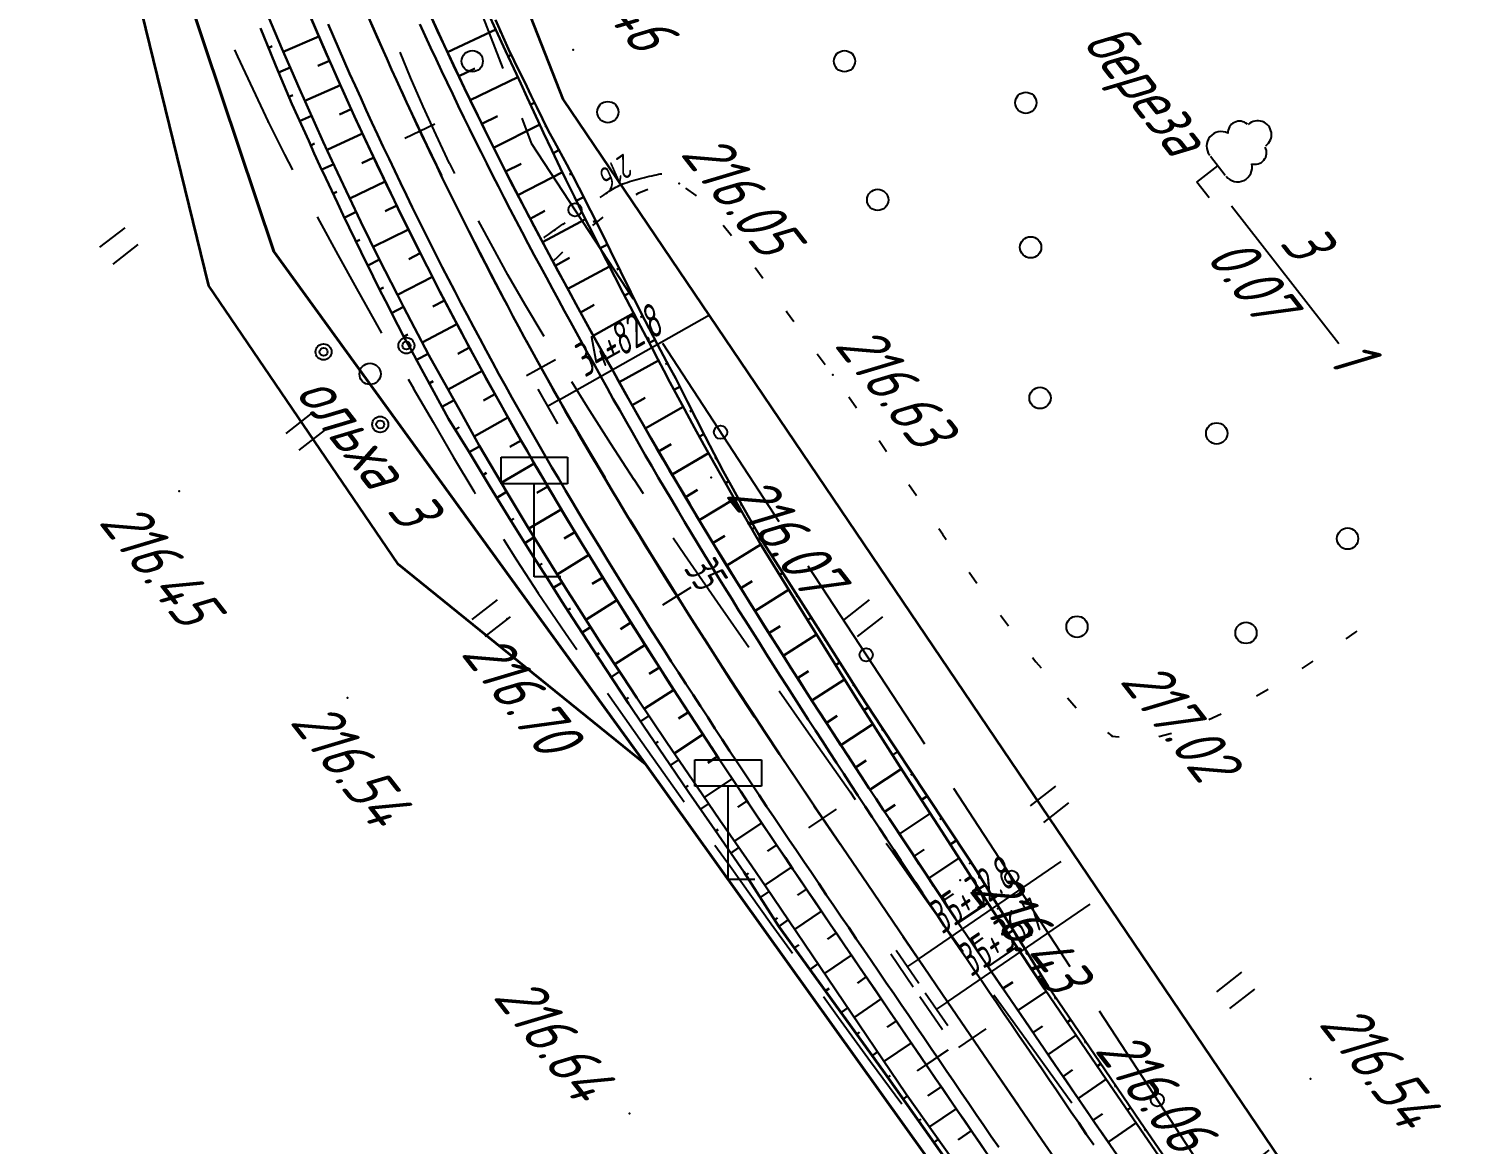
# Model space of a CAD drawing. Header units: millimetres. Extents: x -698 to 8131, y -704 to 4503.
# Drawn here: x 2472.6 to 2580.2, y 3071.4 to 3155.3 of the extents above; entities that cross this region are included whole.
import ezdxf

# ---------------------------------------------------------------- set-up
doc = ezdxf.new("R2010")
doc.units = ezdxf.units.MM
for name, pattern in [('CONTI', [0]), ('DASHED', [0.75, 0.5, -0.25]), ('STROT', [1.7, 0.5, -1.2])]:
    doc.linetypes.add(name, pattern=pattern)
for name, color, linetype, lineweight in [('10', 1, 'Continuous', 35), ('КОПИЯ_ОСЬ_13_ОТКОСЫ', 7, 'Continuous', 30), ('ОСЬ_ВЕРХ_ПОКРЫТИЯ_ГРАНИЦЫ_ПОЛОС', 7, 'Continuous', 30), ('ОСЬ_ВЕРХ_ПОКРЫТИЯ_ОСЬ', 1, 'Continuous', 30)]:
    doc.layers.add(name, color=color, linetype=linetype, lineweight=lineweight)
for name, color, linetype in [('_Ростелеком', 6, 'Continuous'), ('GOR_BDEFAULT', 212, 'CONTI'), ('NAD_MDEFAULT', 7, 'CONTI'), ('PI_OTDEFAULT', 172, 'CONTI'), ('PI_TTDEFAULT', 5, 'CONTI'), ('PLN_O', 7, 'CONTI'), ('SIT_LDEFAULT', 7, 'CONTI'), ('USLZNDEFAULT', 7, 'CONTI'), ('ZAPSKDEFAULT', 7, 'CONTI'), ('ОСЬ_ВЕРХ_ПОКРЫТИЯ_ПИКЕТЫ', 1, 'Continuous'), ('ОСЬ_ВЕРХ_ПОКРЫТИЯ_РАЗБИВКА_КРИВ', 1, 'Continuous'), ('разметка', 7, 'Continuous')]:
    doc.layers.add(name, color=color, linetype=linetype)
doc.styles.add('eskd', font='isocpeui.ttf', dxfattribs={"width": 1.2})
doc.styles.add('SHRFT', font='isocpeui.ttf', dxfattribs={"width": 3.5})
doc.styles.get("Standard").update_dxf_attribs({"font": 'isocpeui.ttf'})
doc.styles.add('STYLE1', font='isocpeui.ttf', dxfattribs={"width": 0.9})
doc.linetypes.add('кабель_связи_проект.', pattern='A,10,-1,["/",STYLE1,S=3,R=0,X=0,Y=-1.5],-4.1', length=15.1)

# ---------------------------------------------------------------- blocks, each defined once
blk = doc.blocks.new('BL_2011')
at = {"color": 0}
for p, q in [((0, 0), (0, 2.4)), ((1.6, 0), (1.6, 2.4))]:
    blk.add_line(p, q, dxfattribs=at)
blk = doc.blocks.new('BL_2002')
at = {"color": 0}
blk.add_circle((0, 0), 0.8, dxfattribs=at)
blk = doc.blocks.new('BL_4017')
at = {"color": 0}
for p, q in [((0, 1), (0, 5)), ((2, 5), (0, 4)), ((0, 4), (2, 3))]:
    blk.add_line(p, q, dxfattribs=at)
blk.add_circle((0, 0), 1, dxfattribs=at)
blk = doc.blocks.new('BL_2009')
at = {"color": 0}
for centre, radius in [((0, 3.46), 0.6), ((0, 3.46), 0.3), ((0, 0), 0.8), ((-3.46, -1.74), 0.6), ((-3.46, -1.74), 0.3), ((3.46, -1.74), 0.6), ((3.46, -1.74), 0.3)]:
    blk.add_circle(centre, radius, dxfattribs=at)
blk = doc.blocks.new('BL_104')
at = {"color": 0}
for p, q in [((-0.9, 2), (0.9, 2)), ((0, 0), (0, 2)), ((1.5, 0), (0, 0))]:
    blk.add_line(p, q, dxfattribs=at)
for centre, radius, start, end in [((0, 5.8), 1.04, 358, 185), ((-0.94, 4.8), 0.88, 100, 235), ((0.94, 4.8), 0.88, 305, 80), ((-1, 3.1), 1.1, 115, 270), ((1, 3.1), 1.1, 270, 65)]:
    blk.add_arc(centre, radius, start, end, dxfattribs=at)
blk = doc.blocks.new('BL_13')
at = {"color": 0}
for p, q in [((-2.5, 7), (-2.5, 9)), ((-2.5, 9), (2.5, 9)), ((2.5, 9), (2.5, 7)), ((0, 7), (-2.5, 7)), ((0, 0), (0, 7)), ((2.5, 7), (0, 7)), ((2, 0), (0, 0))]:
    blk.add_line(p, q, dxfattribs=at)

msp = doc.modelspace()

# ---------------------------------------------------------------- linework, layer by layer
at = {"layer": '10'}
for points in [[(2141.8, 3408.07), (2216.55, 3392.8), (2263.27, 3383.66), (2327.33, 3370.89), (2327.94, 3376.59), (2354.99, 3366.48), (2380.91, 3351.07), (2408.59, 3327.21), (2444.31, 3286.75), (2473.71, 3241.11), (2495.67, 3193.46), (2512.75, 3149.97), (2512.75, 3149.97), (2597.5, 3024.69), (2712.63, 2889.22), (2781.31, 2835.2), (2837.99, 2782.75), (2867.96, 2764.36), (2948.25, 2701.49), (2981.85, 2680.24), (3061.58, 2646.56), (3212.79, 2609.87)], [(2700.54, 2872.25), (2645.98, 2933.87), (2603.84, 2982.23), (2584.73, 3006.65), (2575.9, 3017.94), (2574.84, 3019.51), (2545.45, 3062.98), (2518.98, 3099.94), (2500.35, 3115), (2486.13, 3135.93), (2472.17, 3192.89), (2452.9, 3232.37), (2449.49, 3239.37), (2421.5, 3277.62), (2391.93, 3307.41), (2338.39, 3338.18), (2299.07, 3355.29), (2224.74, 3370.8), (2162.78, 3383.77), (2086.08, 3399.1)]]:
    msp.add_lwpolyline(points, dxfattribs=at)
at = {"layer": '_Ростелеком', "linetype": 'кабель_связи_проект.', "lineweight": 40, "ltscale": 0.25}
msp.add_lwpolyline([(2116.88, 3393.62), (2299.36, 3355.85), (2338.77, 3338.66), (2391.92, 3307.42), (2421.5, 3277.62), (2449.49, 3239.37), (2449.49, 3239.37), (2459.48, 3220.23), (2472.62, 3193.32), (2491.02, 3138.52), (2518.98, 3099.94), (2545.45, 3062.98), (2564.44, 3034.9), (2576.39, 3018.52), (2615.36, 2969.79), (2659.47, 2919.35), (2688.57, 2886.45), (2711.71, 2861.19)], dxfattribs=at)
at = {"layer": 'GOR_BDEFAULT', "color": 212, "elevation": 216, "flags": 128}
for points in [[(2515.56, 3142.57), (2515.71, 3142.68), (2515.85, 3142.78), (2515.98, 3142.87), (2516.11, 3142.96), (2516.24, 3143.05), (2516.36, 3143.13), (2516.49, 3143.2), (2516.61, 3143.28), (2516.74, 3143.35), (2516.86, 3143.41), (2516.99, 3143.48), (2517.13, 3143.54), (2517.27, 3143.6), (2517.42, 3143.65), (2517.58, 3143.71), (2517.75, 3143.77), (2517.93, 3143.82), (2518.11, 3143.88), (2518.3, 3143.93), (2518.49, 3143.98), (2518.68, 3144.03), (2518.88, 3144.08), (2519.07, 3144.12), (2519.25, 3144.17), (2519.43, 3144.21), (2519.61, 3144.25), (2519.77, 3144.28), (2519.93, 3144.32), (2520.07, 3144.35), (2520.2, 3144.37)], [(2511.32, 3139.56), (2511.37, 3139.6), (2511.44, 3139.64), (2511.51, 3139.69), (2511.58, 3139.74), (2511.67, 3139.8), (2511.76, 3139.87), (2511.86, 3139.94), (2511.96, 3140.01), (2512.08, 3140.09), (2512.2, 3140.18), (2512.33, 3140.27), (2512.46, 3140.36), (2512.6, 3140.46), (2512.75, 3140.57), (2512.91, 3140.68)]]:
    msp.add_lwpolyline(points, dxfattribs=at)
at = {"layer": 'NAD_MDEFAULT', "color": 0}
msp.add_line((2563.03, 3141.95), (2571.11, 3131.6), dxfattribs=at)
at = {"layer": 'PI_TTDEFAULT', "color": 5}
for p in [(2513.52, 3153.69, 215.46), (2490.59, 3148.27, 216.98), (2521.49, 3143.62, 216.05), (2533.06, 3129.23, 216.63), (2523.91, 3121.52, 216.07), (2483.89, 3120.48, 216.45), (2508.56, 3110.9, 216.7), (2496.56, 3104.95, 216.54), (2554.03, 3102.08, 217.02), (2542.63, 3091.22, 216.43), (2568.99, 3076.3, 216.54), (2517.77, 3073.69, 216.64)]:
    msp.add_point(p, dxfattribs=at)
at = {"layer": 'PLN_O'}
for p, q in [((2502.5, 3167.21), (2508.23, 3152.27)), ((2509.65, 3148.54), (2510.37, 3146.67)), ((2510.37, 3146.67), (2518.04, 3134.95)), ((2520.23, 3131.61), (2528.99, 3118.22)), ((2531.18, 3114.87), (2539.94, 3101.48)), ((2542.13, 3098.14), (2550.89, 3084.75)), ((2553.08, 3081.4), (2561.84, 3068.01))]:
    msp.add_line(p, q, dxfattribs=at)
for centre in [(2513.66, 3141.65), (2524.61, 3124.92), (2535.56, 3108.18), (2546.51, 3091.45), (2557.46, 3074.71)]:
    msp.add_circle(centre, 0.5, dxfattribs=at)
at = {"layer": 'SIT_LDEFAULT', "color": 7}
for p, q in [((2488.05, 3153.68), (2488.27, 3153.18)), ((2488.28, 3153.18), (2489.42, 3150.72)), ((2501.29, 3151.6), (2500.51, 3153.51)), ((2502.24, 3149.43), (2501.29, 3151.6)), ((2489.42, 3150.72), (2490.59, 3148.27)), ((2503.21, 3147.28), (2502.24, 3149.43)), ((2490.59, 3148.27), (2491.82, 3145.81)), ((2504.23, 3145.14), (2503.21, 3147.28)), ((2491.82, 3145.81), (2492.41, 3144.67)), ((2504.61, 3144.39), (2504.24, 3145.14)), ((2518.25, 3142.8), (2518.46, 3142.93)), ((2518.46, 3142.93), (2519.15, 3143.21)), ((2521.97, 3143.29), (2522.76, 3142.74)), ((2522.76, 3142.74), (2522.78, 3142.71)), ((2494.27, 3141.13), (2494.45, 3140.79)), ((2494.44, 3140.79), (2495.82, 3138.26)), ((2507.47, 3138.83), (2506.4, 3140.81)), ((2514.99, 3140.48), (2515.78, 3141.1)), ((2524.8, 3140.49), (2525.42, 3139.71)), ((2495.82, 3138.26), (2497.22, 3135.73)), ((2508.61, 3136.76), (2507.47, 3138.83)), ((2512.03, 3137.79), (2512.42, 3138.17)), ((2512.42, 3138.17), (2512.75, 3138.49)), ((2527.21, 3137.31), (2527.74, 3136.59)), ((2509.88, 3134.56), (2508.61, 3136.76)), ((2527.74, 3136.59), (2527.8, 3136.5)), ((2497.22, 3135.73), (2498.64, 3133.22)), ((2511.33, 3132.12), (2509.88, 3134.56)), ((2529.54, 3134.05), (2529.57, 3134.01)), ((2529.57, 3134.01), (2530.12, 3133.24)), ((2498.63, 3133.22), (2499.11, 3132.38)), ((2531.88, 3130.81), (2532.48, 3130.01)), ((2501.11, 3128.92), (2501.51, 3128.23)), ((2514.61, 3126.8), (2513.42, 3128.71)), ((2501.5, 3128.23), (2502.98, 3125.67)), ((2534.25, 3127.58), (2534.83, 3126.77)), ((2516.35, 3124.06), (2514.61, 3126.8)), ((2502.98, 3125.67), (2504.49, 3123.08)), ((2536.53, 3124.3), (2537.09, 3123.47)), ((2504.49, 3123.08), (2506.05, 3120.48)), ((2518.1, 3121.35), (2516.35, 3124.06)), ((2518.82, 3120.29), (2518.11, 3121.36)), ((2538.78, 3120.99), (2539.34, 3120.16)), ((2506.05, 3120.48), (2506.16, 3120.29)), ((2541.03, 3117.69), (2541.32, 3117.26)), ((2508.28, 3116.89), (2509.26, 3115.33)), ((2521.89, 3115.71), (2521.04, 3116.96)), ((2541.31, 3117.26), (2541.59, 3116.86)), ((2524.61, 3111.78), (2521.89, 3115.71)), ((2509.25, 3115.33), (2510.9, 3112.81)), ((2543.32, 3114.4), (2543.89, 3113.58)), ((2510.9, 3112.81), (2512.95, 3109.81)), ((2526.73, 3108.73), (2524.61, 3111.78)), ((2545.66, 3111.16), (2546.26, 3110.36)), ((2512.95, 3109.81), (2513.81, 3108.57)), ((2571.67, 3109.39), (2572.34, 3109.85)), ((2572.33, 3109.86), (2572.48, 3109.97)), ((2548.08, 3107.98), (2548.33, 3107.65)), ((2548.33, 3107.65), (2548.72, 3107.21)), ((2568.35, 3107.15), (2569.19, 3107.7)), ((2516.1, 3105.29), (2518.72, 3101.58)), ((2531.04, 3102.55), (2529.01, 3105.45)), ((2550.7, 3104.95), (2551.36, 3104.2)), ((2564.92, 3105.1), (2565.79, 3105.6)), ((2561.34, 3103.32), (2562.25, 3103.74)), ((2518.72, 3101.58), (2521.88, 3097.12)), ((2534.36, 3097.85), (2531.05, 3102.55)), ((2553.71, 3102.34), (2554.03, 3102.09)), ((2554.03, 3102.07), (2554.6, 3102.01)), ((2557.57, 3102.04), (2558.53, 3102.3)), ((2534.77, 3097.28), (2534.37, 3097.85)), ((2537.41, 3093.51), (2537.07, 3094)), ((2524.19, 3093.87), (2525.32, 3092.29)), ((2540.01, 3089.83), (2537.41, 3093.51)), ((2525.32, 3092.29), (2528.41, 3087.96)), ((2542.31, 3086.59), (2540.01, 3089.83)), ((2528.41, 3087.96), (2530.01, 3085.73)), ((2542.85, 3085.84), (2542.31, 3086.59)), ((2532.34, 3082.48), (2533.48, 3080.9)), ((2546.94, 3080.12), (2545.17, 3082.58)), ((2533.48, 3080.9), (2535.89, 3077.59)), ((2549.27, 3076.9), (2546.94, 3080.12)), ((2535.89, 3077.59), (2538.24, 3074.4)), ((2551.02, 3074.47), (2549.27, 3076.9))]:
    msp.add_line(p, q, dxfattribs=at)
at = {"layer": 'КОПИЯ_ОСЬ_13_ОТКОСЫ'}
for p, q in [((2529, 3087.76), (2529.69, 3088.26)), ((2530.17, 3086.14), (2530.49, 3086.37)), ((2531.34, 3084.52), (2531.93, 3084.94)), ((2532.51, 3082.9), (2532.78, 3083.09)), ((2533.68, 3081.27), (2534.18, 3081.63)), ((2534.85, 3079.65), (2535.07, 3079.81)), ((2536.02, 3078.03), (2536.42, 3078.32)), ((2540.08, 3077.34), (2541.74, 3078.47)), ((2537.19, 3076.4), (2537.37, 3076.53)), ((2541.21, 3075.69), (2540.19, 3075)), ((2538.34, 3074.77), (2538.67, 3075)), ((2542.34, 3074.04), (2540.33, 3072.67)), ((2539.5, 3073.14), (2539.66, 3073.26)), ((2540.66, 3071.51), (2540.99, 3071.74)), ((2543.47, 3072.39), (2542.48, 3071.71))]:
    msp.add_line(p, q, dxfattribs=at)
for points in [[(2489.64, 3158.5), (2491.62, 3153.78), (2492.43, 3151.91), (2492.84, 3150.97), (2494.09, 3148.17), (2494.73, 3146.77), (2495.37, 3145.37), (2495.8, 3144.45), (2496.68, 3142.6), (2497.56, 3140.75), (2498.24, 3139.37), (2498.91, 3138), (2500.3, 3135.26), (2500.77, 3134.35), (2502.67, 3130.72), (2505.07, 3126.44), (2506.46, 3123.93), (2508.53, 3120.41), (2509.05, 3119.53), (2510.11, 3117.79), (2510.64, 3116.92), (2513.07, 3113.03), (2513.61, 3112.17), (2514.98, 3110.03), (2515.64, 3109.01), (2517.2, 3106.63), (2518.32, 3104.94), (2520.57, 3101.59), (2522.84, 3098.24), (2524.56, 3095.75), (2526.97, 3092.28), (2527.98, 3090.78), (2538.57, 3075.14), (2538.57, 3075.14), (2544.12, 3067.33)], [(2506.41, 3158.04), (2508.43, 3153.62), (2509.25, 3151.86), (2509.59, 3151.16), (2510.07, 3150.1), (2510.89, 3148.33), (2511.3, 3147.45), (2511.92, 3146.13), (2512.55, 3144.82), (2512.97, 3143.94), (2513.61, 3142.63), (2514.26, 3141.32), (2514.7, 3140.45), (2515.58, 3138.72), (2516.02, 3137.85), (2517.29, 3135.37), (2518.58, 3132.89), (2519.01, 3132.09), (2519.44, 3131.29), (2519.88, 3130.42), (2520.33, 3129.56), (2520.79, 3128.69), (2521.71, 3126.98), (2522.65, 3125.26), (2523.36, 3123.97), (2524.56, 3121.84), (2525.77, 3119.7), (2527.58, 3116.55), (2531.17, 3110.76), (2534.78, 3104.97), (2536.11, 3102.88), (2538.09, 3099.79), (2541.49, 3094.51), (2545.02, 3089.06), (2547.16, 3085.8), (2548.98, 3083.05), (2553.27, 3076.77), (2555.95, 3072.85), (2558.11, 3069.73)], [(2506.41, 3158.04), (2508.43, 3153.62), (2509.25, 3151.86), (2509.59, 3151.16), (2510.07, 3150.1), (2510.89, 3148.33), (2511.3, 3147.45), (2511.92, 3146.13), (2512.55, 3144.82), (2512.97, 3143.94), (2513.61, 3142.63), (2514.26, 3141.32), (2514.7, 3140.45), (2515.58, 3138.72), (2516.02, 3137.85), (2517.29, 3135.37), (2518.58, 3132.89), (2519.01, 3132.09), (2519.44, 3131.29), (2519.88, 3130.42), (2520.33, 3129.56), (2520.79, 3128.69), (2521.71, 3126.98), (2522.65, 3125.26), (2523.36, 3123.97), (2524.56, 3121.84), (2525.77, 3119.7), (2527.58, 3116.55), (2531.17, 3110.76), (2534.78, 3104.97), (2536.11, 3102.88), (2538.09, 3099.79), (2541.49, 3094.51), (2545.02, 3089.06), (2547.16, 3085.8), (2548.98, 3083.05), (2553.27, 3076.77), (2555.95, 3072.85), (2558.11, 3069.73)], [(2493.23, 3157.44), (2494.19, 3155.18), (2495.17, 3152.93), (2496.17, 3150.68), (2497.18, 3148.45), (2498.22, 3146.22), (2499.27, 3144), (2500.34, 3141.79), (2501.43, 3139.58), (2502.53, 3137.39), (2503.65, 3135.21), (2504.8, 3133.03), (2505.95, 3130.86), (2507.13, 3128.71), (2508.32, 3126.56), (2509.53, 3124.42), (2510.76, 3122.3), (2512.3, 3119.68), (2513.86, 3117.08), (2516.77, 3112.34), (2520.01, 3107.23), (2521.37, 3105.12), (2522.75, 3103.01), (2524.41, 3100.49), (2526.35, 3097.56), (2528.59, 3094.22), (2531.68, 3089.66), (2540.08, 3077.34)], [(2502.36, 3157.22), (2503.33, 3155.09), (2504.32, 3152.97), (2505.32, 3150.85), (2506.34, 3148.74), (2507.38, 3146.64), (2508.43, 3144.55), (2509.5, 3142.47), (2510.59, 3140.39), (2511.69, 3138.33), (2512.39, 3137.03), (2512.87, 3136.17), (2514.05, 3133.97), (2515.25, 3131.79), (2516.47, 3129.61), (2517.91, 3127.03), (2519.38, 3124.46), (2521.87, 3120.2), (2524.94, 3115.11), (2528.61, 3109.23), (2529.95, 3107.13), (2531.56, 3104.62), (2533.45, 3101.7), (2535.74, 3098.2), (2537.28, 3095.87), (2542.25, 3088.38), (2542.8, 3087.55), (2550.08, 3076.89), (2553.31, 3072.18), (2555.47, 3069.06)], [(2490, 3155.32), (2490.78, 3153.42), (2491.17, 3152.47), (2491.57, 3151.53), (2491.96, 3150.58), (2492.36, 3149.63), (2493.63, 3146.83), (2494.05, 3145.89), (2494.48, 3144.96), (2494.91, 3144.03), (2495.79, 3142.17), (2496.22, 3141.24), (2496.67, 3140.32), (2497.12, 3139.39), (2497.57, 3138.47), (2498.48, 3136.63), (2498.93, 3135.71), (2499.4, 3134.8), (2500.34, 3132.97), (2500.82, 3132.06), (2501.3, 3131.16), (2501.79, 3130.26), (2504.14, 3125.92), (2505.67, 3123.48), (2507.25, 3120.85), (2508.86, 3118.24), (2510.49, 3115.63), (2511.59, 3113.91), (2512.68, 3112.19), (2513.5, 3110.91), (2515, 3108.6), (2516, 3107.07), (2517.68, 3104.53), (2518.81, 3102.85), (2520.79, 3099.92), (2522.22, 3097.83), (2523.94, 3095.34), (2526.35, 3091.87), (2527.33, 3090.34), (2529, 3087.76)], [(2507.68, 3155.95), (2508.67, 3153.73), (2509.09, 3152.85), (2509.52, 3151.98), (2509.87, 3151.29), (2510.36, 3150.23), (2510.78, 3149.36), (2511.65, 3147.62), (2512.11, 3146.77), (2513.04, 3145.06), (2513.5, 3144.2), (2513.95, 3143.34), (2515.7, 3139.88), (2516.34, 3138.57), (2518.6, 3133.94), (2519.87, 3131.53), (2520.31, 3130.67), (2520.78, 3129.82), (2521.24, 3128.96), (2522.11, 3127.21), (2523.45, 3124.59), (2524.81, 3121.99), (2525.52, 3120.7), (2526.24, 3119.42), (2527.79, 3116.68), (2528.75, 3115.19), (2531.41, 3111.04), (2535.12, 3105.2), (2536.75, 3102.71), (2540.03, 3097.74), (2543.34, 3092.76), (2543.89, 3091.92), (2545.45, 3089.36), (2547.52, 3086.04), (2549.26, 3083.24), (2553.53, 3076.95), (2556.2, 3073.02), (2558.35, 3069.89)], [(2494.4, 3154.69), (2491.72, 3153.54)], [(2504.06, 3153.52), (2507.7, 3155.22)], [(2508.04, 3155.12), (2507.95, 3155.08)], [(2490.61, 3153.84), (2490.88, 3153.95)], [(2508.87, 3153.31), (2508.63, 3153.19)], [(2491.37, 3151.99), (2492.23, 3152.36)], [(2495.2, 3152.86), (2494.31, 3152.47)], [(2504.91, 3151.71), (2506.12, 3152.29)], [(2496.01, 3151.03), (2493.35, 3149.84)], [(2505.77, 3149.91), (2509.36, 3151.64)], [(2509.76, 3151.51), (2509.68, 3151.47)], [(2492.14, 3150.15), (2492.43, 3150.27)], [(2496.83, 3149.21), (2495.95, 3148.81)], [(2510.61, 3149.7), (2510.32, 3149.57)], [(2492.95, 3148.32), (2493.85, 3148.72)], [(2506.65, 3148.11), (2507.84, 3148.7)], [(2507.54, 3146.32), (2511.02, 3148.06)], [(2511.5, 3147.91), (2511.41, 3147.86)], [(2497.67, 3147.39), (2495.01, 3146.16)], [(2493.78, 3146.5), (2494.07, 3146.63)], [(2512.45, 3146.15), (2512.02, 3145.92)], [(2494.61, 3144.68), (2495.51, 3145.09)], [(2498.52, 3145.58), (2497.63, 3145.17)], [(2508.44, 3144.53), (2509.6, 3145.12)], [(2499.38, 3143.78), (2496.72, 3142.5)], [(2509.35, 3142.76), (2512.71, 3144.49)], [(2513.4, 3144.39), (2513.25, 3144.31)], [(2495.46, 3142.87), (2495.75, 3143.01)], [(2514.31, 3142.61), (2513.76, 3142.33)], [(2496.31, 3141.06), (2497.21, 3141.49)], [(2500.25, 3141.98), (2499.37, 3141.55)], [(2510.28, 3140.98), (2511.39, 3141.57)], [(2511.21, 3139.21), (2514.45, 3140.94)], [(2515.22, 3140.83), (2515.03, 3140.74)], [(2497.19, 3139.26), (2497.48, 3139.4)], [(2501.13, 3140.18), (2498.48, 3138.87)], [(2502.02, 3138.39), (2501.15, 3137.95)], [(2516.11, 3139.04), (2515.55, 3138.77)], [(2498.07, 3137.46), (2498.96, 3137.91)], [(2512.16, 3137.45), (2513.24, 3138.04)], [(2513.12, 3135.7), (2516.26, 3137.38)], [(2516.99, 3137.24), (2516.8, 3137.15)], [(2502.93, 3136.61), (2500.3, 3135.26)], [(2498.95, 3135.67), (2499.25, 3135.82)], [(2517.87, 3135.45), (2517.38, 3135.2)], [(2499.87, 3133.89), (2500.76, 3134.35)], [(2503.85, 3134.83), (2502.97, 3134.38)], [(2514.07, 3133.94), (2515.11, 3134.51)], [(2515.03, 3132.18), (2518.07, 3133.87)], [(2504.78, 3133.06), (2502.17, 3131.68)], [(2518.76, 3133.65), (2518.59, 3133.57)], [(2500.79, 3132.12), (2501.08, 3132.27)], [(2519.68, 3131.88), (2519.24, 3131.65)], [(2501.74, 3130.36), (2502.61, 3130.83)], [(2505.72, 3131.3), (2504.85, 3130.83)], [(2516.01, 3130.44), (2517.02, 3131.01)], [(2506.67, 3129.54), (2504.12, 3128.14)], [(2516.98, 3128.69), (2519.93, 3130.33)], [(2520.62, 3130.11), (2520.47, 3130.03)], [(2502.69, 3128.6), (2502.98, 3128.76)], [(2503.65, 3126.84), (2504.57, 3127.34)], [(2507.64, 3127.79), (2506.79, 3127.32)], [(2517.96, 3126.95), (2518.94, 3127.5)], [(2521.55, 3128.34), (2521.1, 3128.12)], [(2518.95, 3125.21), (2521.79, 3126.83)], [(2522.44, 3126.56), (2522.3, 3126.48)], [(2504.65, 3125.11), (2504.95, 3125.3)], [(2508.61, 3126.04), (2506.08, 3124.61)], [(2509.6, 3124.3), (2508.76, 3123.82)], [(2523.36, 3124.78), (2523.02, 3124.6)], [(2505.71, 3123.42), (2506.49, 3123.88)], [(2519.95, 3123.48), (2520.89, 3124.03)], [(2520.96, 3121.75), (2523.71, 3123.36)], [(2510.6, 3122.57), (2508.11, 3121.12)], [(2524.28, 3123), (2524.17, 3122.94)], [(2506.74, 3121.7), (2507, 3121.86)], [(2525.23, 3121.24), (2524.97, 3121.1)], [(2507.78, 3119.99), (2508.51, 3120.44)], [(2511.61, 3120.84), (2510.78, 3120.36)], [(2521.97, 3120.03), (2522.88, 3120.58)], [(2523.01, 3118.31), (2525.65, 3119.91)], [(2512.63, 3119.12), (2510.19, 3117.67)], [(2526.2, 3119.49), (2526.11, 3119.44)], [(2508.83, 3118.29), (2509.07, 3118.44)], [(2527.18, 3117.75), (2526.96, 3117.63)], [(2509.89, 3116.59), (2510.58, 3117.03)], [(2513.66, 3117.41), (2512.85, 3116.92)], [(2524.04, 3116.6), (2524.92, 3117.14)], [(2514.7, 3115.7), (2512.32, 3114.23)], [(2525.08, 3114.89), (2527.63, 3116.48)], [(2528.2, 3116.03), (2528.13, 3115.99)], [(2510.96, 3114.9), (2511.19, 3115.05)], [(2512.03, 3113.22), (2512.69, 3113.63)], [(2515.75, 3114), (2514.95, 3113.51)], [(2526.14, 3113.2), (2526.99, 3113.73)], [(2529.29, 3114.35), (2529.04, 3114.19)], [(2516.8, 3112.29), (2514.48, 3110.82)], [(2527.2, 3111.5), (2529.73, 3113.08)], [(2530.37, 3112.67), (2530.28, 3112.62)], [(2513.1, 3111.53), (2513.32, 3111.67)], [(2514.19, 3109.85), (2514.83, 3110.27)], [(2517.87, 3110.61), (2517.09, 3110.11)], [(2528.25, 3109.8), (2529.1, 3110.33)], [(2531.45, 3110.98), (2531.15, 3110.79)], [(2529.32, 3108.11), (2531.83, 3109.7)], [(2532.52, 3109.3), (2532.42, 3109.23)], [(2515.28, 3108.17), (2515.49, 3108.31)], [(2518.94, 3108.92), (2516.65, 3107.47)], [(2516.38, 3106.5), (2517.01, 3106.92)], [(2520.01, 3107.23), (2519.25, 3106.74)], [(2530.4, 3106.43), (2531.23, 3106.96)], [(2533.59, 3107.61), (2533.26, 3107.4)], [(2531.48, 3104.74), (2533.94, 3106.32)], [(2534.66, 3105.92), (2534.55, 3105.85)], [(2517.48, 3104.83), (2517.69, 3104.97)], [(2521.09, 3105.55), (2518.87, 3104.11)], [(2522.19, 3103.87), (2521.45, 3103.39)], [(2535.75, 3104.24), (2535.39, 3104.01)], [(2518.59, 3103.17), (2519.22, 3103.59)], [(2532.57, 3103.06), (2533.38, 3103.59)], [(2533.66, 3101.39), (2536.06, 3102.96)], [(2519.71, 3101.51), (2519.92, 3101.65)], [(2523.28, 3102.2), (2521.12, 3100.77)], [(2536.84, 3102.57), (2536.73, 3102.49)], [(2524.38, 3100.53), (2523.66, 3100.05)], [(2537.95, 3100.9), (2537.55, 3100.63)], [(2520.83, 3099.86), (2521.45, 3100.28)], [(2534.75, 3099.71), (2535.55, 3100.24)], [(2535.85, 3098.04), (2538.21, 3099.6)], [(2521.96, 3098.2), (2522.17, 3098.35)], [(2525.49, 3098.86), (2523.38, 3097.46)], [(2539.05, 3099.23), (2538.92, 3099.14)], [(2540.15, 3097.56), (2539.71, 3097.27)], [(2523.09, 3096.56), (2523.71, 3096.98)], [(2526.6, 3097.2), (2525.9, 3096.73)], [(2536.95, 3096.37), (2537.74, 3096.89)], [(2538.05, 3094.7), (2540.37, 3096.24)], [(2524.23, 3094.91), (2524.44, 3095.05)], [(2527.71, 3095.54), (2525.66, 3094.16)], [(2541.26, 3095.9), (2541.11, 3095.8)], [(2542.37, 3094.23), (2541.88, 3093.91)], [(2525.37, 3093.27), (2525.99, 3093.7)], [(2528.83, 3093.88), (2528.15, 3093.41)], [(2539.16, 3093.04), (2539.93, 3093.55)], [(2529.95, 3092.22), (2527.93, 3090.85)], [(2540.26, 3091.37), (2542.54, 3092.88)], [(2543.47, 3092.56), (2543.31, 3092.46)], [(2526.51, 3091.62), (2526.72, 3091.76)], [(2544.53, 3090.87), (2544.04, 3090.57)], [(2527.59, 3089.94), (2528.26, 3090.37)], [(2531.07, 3090.56), (2530.4, 3090.11)], [(2541.37, 3089.7), (2542.13, 3090.21)], [(2532.19, 3088.91), (2530.18, 3087.53)], [(2542.48, 3088.04), (2544.71, 3089.53)], [(2545.57, 3089.16), (2545.41, 3089.06)], [(2528.68, 3088.26), (2528.9, 3088.41)], [(2533.32, 3087.26), (2532.65, 3086.8)], [(2543.6, 3086.38), (2544.34, 3086.89)], [(2546.63, 3087.46), (2546.23, 3087.21)], [(2534.45, 3085.6), (2532.42, 3084.22)], [(2544.73, 3084.73), (2546.9, 3086.21)], [(2547.69, 3085.76), (2547.56, 3085.68)], [(2535.57, 3083.95), (2534.9, 3083.49)], [(2545.85, 3083.08), (2546.58, 3083.57)], [(2548.74, 3084.07), (2548.43, 3083.87)], [(2536.7, 3082.3), (2534.66, 3080.91)], [(2546.98, 3081.43), (2549.1, 3082.87)], [(2549.83, 3082.39), (2549.73, 3082.32)], [(2537.83, 3080.65), (2537.15, 3080.18)], [(2548.11, 3079.78), (2548.82, 3080.26)], [(2550.96, 3080.73), (2550.68, 3080.55)], [(2538.96, 3079), (2536.9, 3077.6)], [(2549.24, 3078.12), (2551.35, 3079.57)], [(2552.08, 3079.08), (2551.99, 3079.02)], [(2540.08, 3077.34), (2539.4, 3076.88)], [(2540.08, 3077.34), (2542.4, 3073.94), (2545.64, 3069.22), (2548.34, 3065.29), (2553.81, 3057.43), (2557.94, 3051.58), (2562.11, 3045.76), (2563.17, 3044.31)], [(2550.37, 3076.47), (2551.07, 3076.96)], [(2553.2, 3077.42), (2552.94, 3077.25)], [(2551.5, 3074.82), (2553.61, 3076.27)], [(2554.33, 3075.77), (2554.24, 3075.71)], [(2552.63, 3073.18), (2553.33, 3073.66)], [(2555.46, 3074.12), (2555.2, 3073.95)], [(2553.76, 3071.53), (2555.87, 3072.98)], [(2556.58, 3072.47), (2556.5, 3072.41)]]:
    msp.add_lwpolyline(points, dxfattribs=at)
at = {"layer": 'КОПИЯ_ОСЬ_13_ОТКОСЫ', "lineweight": 40, "ltscale": 7}
msp.add_lwpolyline([(2529, 3087.76), (2536.84, 3076.89), (2543.79, 3067.1), (2550.59, 3057.22), (2555.09, 3050.61), (2561.82, 3040.67), (2562.94, 3039.01)], dxfattribs=at)
at = {"layer": 'ОСЬ_ВЕРХ_ПОКРЫТИЯ_ГРАНИЦЫ_ПОЛОС', "linetype": 'Continuous', "lineweight": 30}
for points in [[(2544.71, 3070.57), (2544.15, 3071.4), (2543.58, 3072.22), (2543.02, 3073.05), (2542.45, 3073.87), (2541.89, 3074.7), (2541.32, 3075.53), (2540.76, 3076.35), (2540.19, 3077.18), (2539.63, 3078.01), (2539.07, 3078.83), (2538.5, 3079.66), (2537.94, 3080.48), (2537.37, 3081.31), (2536.81, 3082.13), (2536.25, 3082.96), (2535.68, 3083.79), (2535.12, 3084.61), (2534.55, 3085.44), (2533.99, 3086.27), (2533.43, 3087.09), (2532.86, 3087.92), (2532.3, 3088.75), (2531.74, 3089.58), (2531.17, 3090.41), (2530.61, 3091.24), (2530.05, 3092.07), (2529.49, 3092.9), (2528.92, 3093.73), (2528.36, 3094.56), (2527.8, 3095.39), (2527.24, 3096.23), (2526.68, 3097.06), (2526.13, 3097.9), (2525.57, 3098.73), (2525.01, 3099.57), (2524.46, 3100.41), (2523.9, 3101.25), (2523.35, 3102.09), (2522.8, 3102.93), (2522.25, 3103.77), (2521.7, 3104.61), (2521.15, 3105.46), (2520.6, 3106.31), (2520.06, 3107.15), (2519.51, 3108), (2518.97, 3108.85), (2518.43, 3109.7), (2517.89, 3110.55), (2517.35, 3111.41), (2516.82, 3112.26), (2516.28, 3113.12), (2515.75, 3113.98), (2515.22, 3114.84), (2514.69, 3115.7), (2514.17, 3116.56), (2513.65, 3117.43), (2513.12, 3118.29), (2512.6, 3119.16), (2512.09, 3120.03), (2511.57, 3120.9), (2511.06, 3121.77), (2510.55, 3122.65), (2510.05, 3123.53), (2509.54, 3124.4), (2509.04, 3125.28), (2508.54, 3126.17), (2508.05, 3127.05), (2507.55, 3127.94), (2507.06, 3128.82), (2506.58, 3129.71), (2506.09, 3130.6), (2505.61, 3131.49), (2505.14, 3132.39), (2504.66, 3133.28), (2504.19, 3134.18), (2503.72, 3135.08), (2503.25, 3135.98), (2502.79, 3136.88), (2502.33, 3137.78), (2501.87, 3138.69), (2501.42, 3139.59), (2500.97, 3140.5), (2500.52, 3141.41), (2500.08, 3142.32), (2499.64, 3143.23), (2499.2, 3144.14), (2498.76, 3145.06), (2498.33, 3145.98), (2497.9, 3146.89), (2497.47, 3147.81), (2497.05, 3148.73), (2496.63, 3149.66), (2496.21, 3150.58), (2495.8, 3151.5), (2495.39, 3152.43), (2494.98, 3153.36), (2494.57, 3154.29), (2494.17, 3155.22), (2493.77, 3156.15)], [(2545.54, 3071.14), (2544.97, 3071.96), (2544.41, 3072.79), (2543.84, 3073.61), (2543.28, 3074.44), (2542.71, 3075.26), (2542.15, 3076.09), (2541.58, 3076.92), (2541.02, 3077.74), (2540.46, 3078.57), (2539.89, 3079.39), (2539.33, 3080.22), (2538.76, 3081.05), (2538.2, 3081.87), (2537.64, 3082.7), (2537.07, 3083.52), (2536.51, 3084.35), (2535.94, 3085.18), (2535.38, 3086), (2534.82, 3086.83), (2534.25, 3087.66), (2533.69, 3088.48), (2533.13, 3089.31), (2532.56, 3090.14), (2532, 3090.97), (2531.44, 3091.8), (2530.88, 3092.63), (2530.31, 3093.46), (2529.75, 3094.29), (2529.19, 3095.12), (2528.63, 3095.95), (2528.07, 3096.78), (2527.52, 3097.62), (2526.96, 3098.45), (2526.4, 3099.29), (2525.85, 3100.12), (2525.29, 3100.96), (2524.74, 3101.8), (2524.19, 3102.64), (2523.64, 3103.48), (2523.09, 3104.32), (2522.54, 3105.16), (2521.99, 3106), (2521.44, 3106.85), (2520.9, 3107.69), (2520.36, 3108.54), (2519.81, 3109.39), (2519.27, 3110.24), (2518.74, 3111.09), (2518.2, 3111.94), (2517.67, 3112.79), (2517.13, 3113.65), (2516.6, 3114.5), (2516.07, 3115.36), (2515.55, 3116.22), (2515.02, 3117.08), (2514.5, 3117.94), (2513.98, 3118.81), (2513.46, 3119.67), (2512.95, 3120.54), (2512.44, 3121.41), (2511.93, 3122.28), (2511.42, 3123.15), (2510.91, 3124.02), (2510.41, 3124.9), (2509.91, 3125.78), (2509.41, 3126.66), (2508.92, 3127.54), (2508.43, 3128.42), (2507.94, 3129.3), (2507.46, 3130.19), (2506.97, 3131.08), (2506.49, 3131.97), (2506.02, 3132.86), (2505.54, 3133.75), (2505.07, 3134.64), (2504.61, 3135.54), (2504.14, 3136.44), (2503.68, 3137.33), (2503.22, 3138.23), (2502.77, 3139.14), (2502.32, 3140.04), (2501.87, 3140.94), (2501.42, 3141.85), (2500.98, 3142.76), (2500.54, 3143.67), (2500.1, 3144.58), (2499.67, 3145.49), (2499.23, 3146.4), (2498.81, 3147.32), (2498.38, 3148.23), (2497.96, 3149.15), (2497.54, 3150.07), (2497.12, 3150.99), (2496.71, 3151.91), (2496.3, 3152.83), (2495.9, 3153.76), (2495.49, 3154.68), (2495.09, 3155.61)]]:
    msp.add_lwpolyline(points, dxfattribs=at)
at = {"layer": 'ОСЬ_ВЕРХ_ПОКРЫТИЯ_ГРАНИЦЫ_ПОЛОС', "linetype": 'Continuous'}
for points in [[(2552.69, 3071.32), (2552.12, 3072.14), (2551.56, 3072.97), (2550.99, 3073.79), (2550.43, 3074.61), (2549.87, 3075.44), (2549.3, 3076.26), (2548.74, 3077.08), (2548.17, 3077.91), (2547.61, 3078.73), (2547.05, 3079.56), (2546.48, 3080.38), (2545.92, 3081.21), (2545.36, 3082.03), (2544.79, 3082.86), (2544.23, 3083.68), (2543.67, 3084.51), (2543.1, 3085.33), (2542.54, 3086.16), (2541.97, 3086.98), (2541.43, 3087.8), (2540.89, 3088.62), (2540.35, 3089.43), (2539.8, 3090.25), (2539.26, 3091.06), (2538.72, 3091.88), (2538.18, 3092.7), (2537.64, 3093.51), (2537.1, 3094.33), (2536.56, 3095.15), (2536.02, 3095.96), (2535.48, 3096.78), (2534.94, 3097.6), (2534.41, 3098.41), (2533.87, 3099.23), (2533.34, 3100.05), (2532.8, 3100.87), (2532.27, 3101.69), (2531.74, 3102.5), (2531.21, 3103.32), (2530.68, 3104.14), (2530.15, 3104.96), (2529.62, 3105.79), (2529.1, 3106.61), (2528.57, 3107.43), (2528.05, 3108.25), (2527.53, 3109.08), (2527.01, 3109.9), (2526.49, 3110.73), (2525.97, 3111.55), (2525.46, 3112.38), (2524.94, 3113.21), (2524.43, 3114.03), (2523.92, 3114.86), (2523.41, 3115.69), (2522.91, 3116.52), (2522.41, 3117.36), (2521.9, 3118.19), (2521.41, 3119.02), (2520.91, 3119.86), (2520.41, 3120.69), (2519.92, 3121.53), (2519.43, 3122.37), (2518.94, 3123.21), (2518.46, 3124.05), (2517.98, 3124.89), (2517.5, 3125.73), (2517.02, 3126.58), (2516.54, 3127.42), (2516.07, 3128.27), (2515.6, 3129.12), (2515.14, 3129.93), (2514.68, 3130.75), (2514.23, 3131.57), (2513.77, 3132.39), (2513.32, 3133.22), (2512.87, 3134.04), (2512.43, 3134.87), (2511.98, 3135.7), (2511.52, 3136.55), (2511.06, 3137.4), (2510.6, 3138.25), (2510.14, 3139.1), (2509.69, 3139.96), (2509.23, 3140.82), (2508.79, 3141.68), (2508.34, 3142.54), (2507.9, 3143.4), (2507.46, 3144.26), (2507.02, 3145.13), (2506.59, 3145.99), (2506.15, 3146.86), (2505.72, 3147.73), (2505.3, 3148.6), (2504.88, 3149.47), (2504.46, 3150.35), (2504.04, 3151.22), (2503.62, 3152.1), (2503.21, 3152.97), (2502.8, 3153.85), (2502.4, 3154.73), (2501.99, 3155.62)], [(2502.91, 3156.02), (2503.31, 3155.14), (2503.71, 3154.26), (2504.12, 3153.39), (2504.53, 3152.51), (2504.95, 3151.64), (2505.36, 3150.77), (2505.78, 3149.9), (2506.2, 3149.03), (2506.63, 3148.16), (2507.06, 3147.29), (2507.49, 3146.43), (2507.92, 3145.57), (2508.35, 3144.7), (2508.79, 3143.84), (2509.23, 3142.98), (2509.68, 3142.13), (2510.13, 3141.27), (2510.58, 3140.42), (2511.03, 3139.56), (2511.48, 3138.71), (2511.94, 3137.86), (2512.4, 3137.01), (2512.87, 3136.17), (2513.31, 3135.34), (2513.75, 3134.52), (2514.2, 3133.7), (2514.65, 3132.88), (2515.1, 3132.06), (2515.56, 3131.24), (2516.01, 3130.42), (2516.47, 3129.61), (2516.94, 3128.77), (2517.41, 3127.92), (2517.88, 3127.08), (2518.36, 3126.24), (2518.84, 3125.4), (2519.32, 3124.56), (2519.8, 3123.72), (2520.29, 3122.88), (2520.78, 3122.05), (2521.27, 3121.21), (2521.76, 3120.38), (2522.26, 3119.55), (2522.76, 3118.71), (2523.26, 3117.88), (2523.76, 3117.05), (2524.26, 3116.22), (2524.77, 3115.4), (2525.28, 3114.57), (2525.79, 3113.74), (2526.3, 3112.92), (2526.81, 3112.09), (2527.33, 3111.27), (2527.85, 3110.44), (2528.37, 3109.62), (2528.89, 3108.8), (2529.41, 3107.98), (2529.93, 3107.16), (2530.46, 3106.34), (2530.98, 3105.52), (2531.51, 3104.7), (2532.04, 3103.88), (2532.57, 3103.06), (2533.1, 3102.24), (2533.63, 3101.42), (2534.17, 3100.61), (2534.7, 3099.79), (2535.24, 3098.97), (2535.77, 3098.15), (2536.31, 3097.34), (2536.85, 3096.52), (2537.39, 3095.71), (2537.93, 3094.89), (2538.47, 3094.08), (2539.01, 3093.26), (2539.55, 3092.44), (2540.09, 3091.63), (2540.63, 3090.81), (2541.17, 3090), (2541.71, 3089.18), (2542.26, 3088.36), (2542.8, 3087.55), (2543.36, 3086.74), (2543.91, 3085.92), (2544.47, 3085.11), (2545.02, 3084.3), (2545.57, 3083.48), (2546.13, 3082.67), (2546.68, 3081.86), (2547.24, 3081.05), (2547.79, 3080.24), (2548.35, 3079.42), (2548.9, 3078.61), (2549.46, 3077.8), (2550.01, 3076.99), (2550.57, 3076.18), (2551.12, 3075.37), (2551.68, 3074.56), (2552.24, 3073.75), (2552.79, 3072.94), (2553.35, 3072.13), (2553.91, 3071.32)]]:
    msp.add_lwpolyline(points, dxfattribs=at)
at = {"layer": 'ОСЬ_ВЕРХ_ПОКРЫТИЯ_ОСЬ'}
msp.add_lwpolyline([(2489.04, 3179.84, 0.048015), (2512.47, 3127.35), (2512.47, 3127.35), (2512.95, 3126.49), (2513.44, 3125.64), (2513.93, 3124.79), (2514.43, 3123.95), (2514.92, 3123.1), (2515.42, 3122.26), (2515.92, 3121.41), (2516.42, 3120.57), (2516.93, 3119.73), (2517.43, 3118.89), (2517.94, 3118.05), (2518.45, 3117.22), (2518.97, 3116.38), (2519.48, 3115.55), (2520, 3114.72), (2520.52, 3113.88), (2521.04, 3113.05), (2521.57, 3112.23), (2522.09, 3111.4), (2522.62, 3110.57), (2523.68, 3108.92), (2524.74, 3107.27), (2525.81, 3105.63), (2526.89, 3103.99), (2527.97, 3102.35), (2529.05, 3100.72), (2530.14, 3099.09), (2531.78, 3096.65), (2533.43, 3094.21), (2535.63, 3090.97), (2539.49, 3085.3), (2539.49, 3085.3), (2541.68, 3082.09), (2541.68, 3082.09), (2548.78, 3071.71), (2551.53, 3067.72)], format="xyb", dxfattribs=at)
at = {"layer": 'ОСЬ_ВЕРХ_ПОКРЫТИЯ_ПИКЕТЫ'}
for p, q in [((2500.86, 3147.05), (2503.12, 3148.12)), ((2510.01, 3129.18), (2512.2, 3130.39)), ((2520.27, 3111.93), (2522.39, 3113.27)), ((2520.27, 3111.93), (2522.39, 3113.27)), ((2531.26, 3095.18), (2533.34, 3096.58)), ((2542.52, 3078.64), (2544.59, 3080.05))]:
    msp.add_line(p, q, dxfattribs=at)
at = {"layer": 'ОСЬ_ВЕРХ_ПОКРЫТИЯ_РАЗБИВКА_КРИВ'}
for p, q in [((2512.47, 3127.35), (2523.78, 3133.76)), ((2510.86, 3128.16), (2512.34, 3125.55)), ((2512.47, 3127.35), (2511.6, 3126.85)), ((2539.49, 3085.3), (2550.23, 3092.63)), ((2541.68, 3082.09), (2552.42, 3089.42)), ((2537.41, 3085.69), (2539.1, 3083.21)), ((2537.82, 3085.97), (2539.51, 3083.49)), ((2539.49, 3085.3), (2538.67, 3084.73)), ((2539.6, 3082.49), (2541.29, 3080.01)), ((2540.01, 3082.77), (2541.7, 3080.29)), ((2541.68, 3082.09), (2540.85, 3081.53))]:
    msp.add_line(p, q, dxfattribs=at)
at = {"layer": 'разметка', "linetype": 'DASHED', "lineweight": 30, "ltscale": 14}
msp.add_lwpolyline([(2487.02, 3185.88), (2487.02, 3185.88), (2489.04, 3179.84, 0.036096), (2489.04, 3179.84, 0.047779), (2512.47, 3127.35, 0.018907), (2531.66, 3096.83, 0.005773), (2531.66, 3096.83), (2531.66, 3096.83)], format="xyb", dxfattribs=at)
at = {"layer": 'разметка', "linetype": 'STROT', "lineweight": 30, "ltscale": 7}
msp.add_lwpolyline([(2531.62, 3096.83), (2551.97, 3067.02, 0.00543), (2568.11, 3044.31, 0.01189), (2568.11, 3044.31, 0.000612), (2568.11, 3044.31, 0.019467), (2623.53, 2974.61, 0.000292), (2623.53, 2974.61), (2623.53, 2974.61), (2676.45, 2913.52, 0.016638), (2703.37, 2883.94, 0.021736), (2737.42, 2853.38), (2790.96, 2808.07, 0.01625), (2892.85, 2727.39), (2904.69, 2718.62, 0.037498), (2979.53, 2668.8, 0.010492), (2990.78, 2663.14, 0.037499), (3075.38, 2632.71), (3091.26, 2627.88), (3091.26, 2627.88, 0.001669), (3126.49, 2617.21), (3126.49, 2617.21)], format="xyb", dxfattribs=at)

# ---------------------------------------------------------------- block references
at = {"layer": '_Ростелеком'}
for p in [(2510.6, 3114.05), (2525.18, 3091.29)]:
    msp.add_blockref('BL_13', p, dxfattribs=at)
at = {"layer": 'USLZNDEFAULT', "color": 7, "rotation": 307.9999999999999}
for name, p in [('BL_104', (2560.44, 3143.74)), ('BL_2009', (2498.25, 3129.31)), ('BL_4017', (2561.94, 3067.85))]:
    msp.add_blockref(name, p, dxfattribs=at)
at = {"layer": 'ZAPSKDEFAULT', "color": 7, "rotation": 307.9999999999999}
for name, p in [('BL_2002', (2505.93, 3152.83)), ('BL_2002', (2533.93, 3152.83)), ('BL_2002', (2516.13, 3149)), ('BL_2002', (2547.57, 3149.7)), ('BL_2002', (2536.43, 3142.4)), ('BL_2011', (2477.93, 3138.83)), ('BL_2002', (2547.93, 3138.83)), ('BL_2002', (2548.64, 3127.5)), ('BL_2011', (2491.93, 3124.83)), ('BL_2002', (2561.93, 3124.83)), ('BL_2002', (2571.77, 3116.92)), ('BL_2011', (2505.93, 3110.83)), ('BL_2011', (2533.93, 3110.83)), ('BL_2002', (2551.42, 3110.29)), ('BL_2002', (2564.13, 3109.83)), ('BL_2011', (2547.93, 3096.83)), ('BL_2011', (2561.93, 3082.83))]:
    msp.add_blockref(name, p, dxfattribs=at)

# ---------------------------------------------------------------- texts
at = {"layer": 'GOR_BDEFAULT', "color": 212, "style": 'SHRFT', "width": 0.75}
msp.add_text('216', height=1.722, rotation=215.3045, dxfattribs=at).set_placement((2517.37, 3145.96, 216))
at = {"layer": 'NAD_MDEFAULT', "color": 7, "style": 'eskd', "oblique": 10, "width": 0.8}
for s, p in [(' береза', (2550.68, 3155.62)), (' 3', (2565.49, 3140.55)), (' 0.07', (2559.92, 3139.52)), (' 1', (2569.1, 3131.79)), ('ольха 3', (2492.53, 3127.86))]:
    msp.add_text(s, height=3.5, rotation=308, dxfattribs=at).set_placement(p)
at = {"layer": 'PI_OTDEFAULT', "color": 172, "style": 'eskd', "oblique": 10, "width": 0.8}
for s, p in [('215.46', (2512, 3161.38)), ('216.05', (2521.52, 3145.86)), ('216.63', (2533.1, 3131.47)), ('216.07', (2524.91, 3120.18)), ('216.45', (2477.76, 3118.16)), ('216.70', (2505.01, 3108.26)), ('217.02', (2554.57, 3106.2)), ('216.54', (2492.14, 3103.13)), ('216.43', (2543.21, 3090.48)), ('216.64', (2507.42, 3082.45)), ('216.54', (2569.53, 3080.42)), ('216.06', (2552.67, 3078.44))]:
    msp.add_text(s, height=3.5, rotation=308, dxfattribs=at).set_placement(p)
at = {"layer": 'ОСЬ_ВЕРХ_ПОКРЫТИЯ_ПИКЕТЫ', "width": 0.6}
msp.add_text('35', height=2.5, rotation=302.2662, dxfattribs=at).set_placement((2521.8, 3114.67))
at = {"layer": 'ОСЬ_ВЕРХ_ПОКРЫТИЯ_РАЗБИВКА_КРИВ', "width": 0.6}
for s, rotation, p in [('34+82.8', 29.5457, (2514.4, 3129.01)), ('35+32.8', 34.3203, (2541.28, 3087.12)), ('35+36.7', 34.3203, (2543.46, 3083.92))]:
    msp.add_text(s, height=2.5, rotation=rotation, dxfattribs=at).set_placement(p)

doc.saveas('drawing.dxf')
